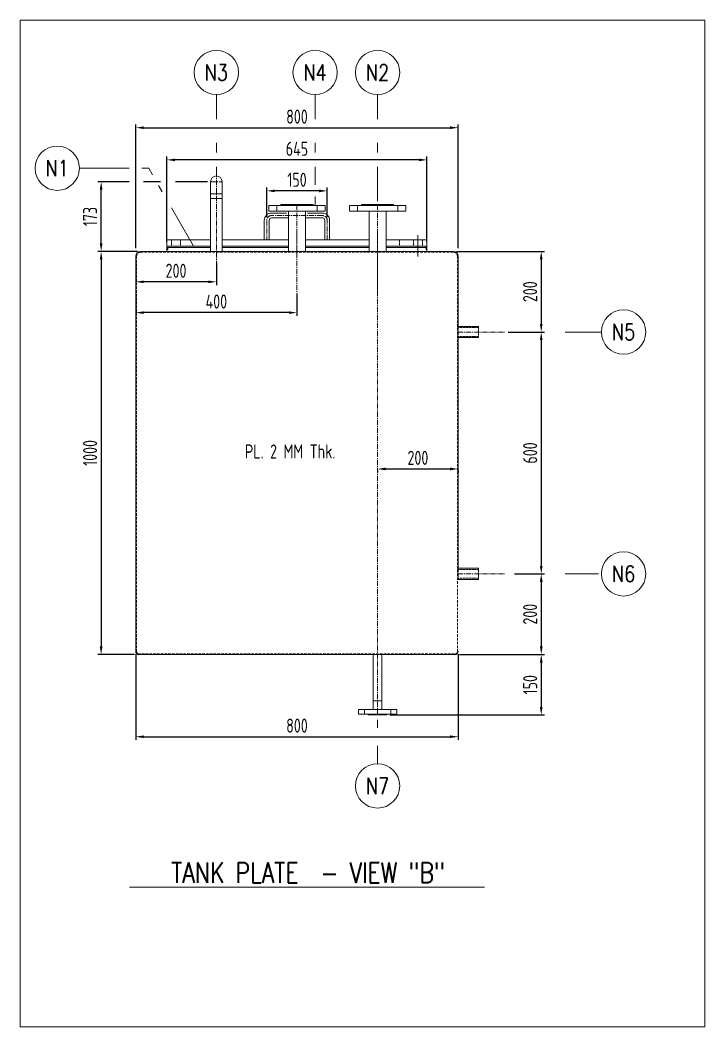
# Model space of a CAD drawing. Header units: millimetres. Extents: x 12754 to 23359, y -5760 to -2631.
# Drawn here: x 19414 to 21113, y -5760 to -3263 of the extents above; entities that cross this region are included whole.
import ezdxf
from ezdxf.enums import TextEntityAlignment as Align

# ---------------------------------------------------------------- set-up
doc = ezdxf.new("R2010")
doc.units = ezdxf.units.MM
doc.header["$LTSCALE"] = 10
for name, pattern in [('CENTER', [2, 1.25, -0.25, 0.25, -0.25]), ('DASHDOT', [25.4, 12.7, -6.35, 0, -6.35]), ('HIDDEN', [0.375, 0.25, -0.125]), ('HIDDEN2', [0.1875, 0.125, -0.0625])]:
    doc.linetypes.add(name, pattern=pattern)
doc.layers.get('0').update_dxf_attribs({"linetype": 'CONTINUOUS', "lineweight": 0})
doc.layers.get('DEFPOINTS').update_dxf_attribs({"linetype": 'CONTINUOUS', "lineweight": 0})
for name, color, linetype, lineweight in [('Ivanjktp10', 8, 'HIDDEN', 0), ('Ivanjktp3', 3, 'CONTINUOUS', 0), ('Ivanjktp6', 8, 'CENTER', 0), ('Ivanjktp9', 4, 'CONTINUOUS', 0)]:
    doc.layers.add(name, color=color, linetype=linetype, lineweight=lineweight)
doc.layers.add('Ivanjktp4', color=1, linetype='CONTINUOUS', lineweight=0, plot=False)
doc.styles.add('client', font='romans.shx', dxfattribs={"width": 0.8, "height": 3.5})
doc.styles.add('DIM', font='romans', dxfattribs={"height": 2.5})
doc.styles.get("Standard").update_dxf_attribs({"font": 'ISOCP.SHX', "width": 0.8})
doc.dimstyles.new('GEN-ISO - 20', dxfattribs={"dimscale": 10, "dimtxt": 3.5, "dimasz": 2, "dimexe": 0.8, "dimexo": 0.8, "dimgap": 1, "dimtad": 1, "dimdec": 0, "dimdsep": 46, "dimtxsty": 'Standard', "dimcen": 0, "dimclrd": 8, "dimclre": 8, "dimclrt": 2, "dimadec": 0, "dimazin": 0, "dimtp": 0.1, "dimtm": 0.1, "dimtfac": 0.71, "dimtdec": 0, "dimtmove": 0, "dimatfit": 3, "dimfxl": 10, "dimtfill": 1, "dimtzin": 0, "dimarcsym": 1})
doc.dimstyles.new('GEN-ISO - 20$0', dxfattribs={"dimscale": 10, "dimtxt": 3.5, "dimasz": 2, "dimexe": 0.8, "dimexo": 0.8, "dimgap": 1, "dimtad": 1, "dimdec": 0, "dimdsep": 46, "dimtxsty": 'Standard', "dimcen": 0, "dimclrd": 8, "dimclre": 8, "dimclrt": 2, "dimadec": 0, "dimazin": 0, "dimtp": 0.1, "dimtm": 0.1, "dimtfac": 0.71, "dimtdec": 0, "dimtmove": 0, "dimatfit": 3, "dimfxl": 1, "dimtfill": 1, "dimtzin": 0, "dimarcsym": 1})

# ---------------------------------------------------------------- blocks, each defined once
blk = doc.blocks.new('*D19')
at = {"layer": 'DEFPOINTS', "color": 0, "transparency": 16777216}
for p in [(20501, -3529.9), (19701, -3836.8), (20501, -3836.8)]:
    blk.add_point(p, dxfattribs=at)
at = {"layer": 'Ivanjktp3', "color": 3, "linetype": 'ByBlock', "lineweight": -2, "transparency": 16777216}
for p, q in [((19701, -3828.8), (19701, -3521.9)), ((19721, -3529.9), (20481, -3529.9)), ((20501, -3828.8), (20501, -3521.9))]:
    blk.add_line(p, q, dxfattribs=at)
at = {"layer": 'Ivanjktp3', "color": 3, "transparency": 16777216}
for points in [[(19721, -3526.6), (19721, -3533.2), (19701, -3529.9)], [(20481, -3526.6), (20481, -3533.2), (20501, -3529.9)]]:
    blk.add_solid(points, dxfattribs=at)
at = {"layer": 'Ivanjktp3', "color": 2, "transparency": 16777216, "insert": (20101, -3502.4), "char_height": 35, "attachment_point": 5, "bg_fill": 3, "box_fill_scale": 1.1, "bg_fill_color": 256, "bg_fill_true_color": 13158600, "bg_fill_transparency": 0}
blk.add_mtext('800', dxfattribs=at)
blk = doc.blocks.new('*D20')
at = {"layer": 'DEFPOINTS', "color": 0, "transparency": 16777216}
for p in [(19713, -3836.8), (19615.2, -4836.8), (19706.2, -4836.8)]:
    blk.add_point(p, dxfattribs=at)
at = {"layer": 'Ivanjktp3', "color": 3, "linetype": 'ByBlock', "lineweight": -2, "transparency": 16777216}
for p, q in [((19705, -3836.8), (19607.2, -3836.8)), ((19615.2, -3856.8), (19615.2, -4816.8)), ((19698.2, -4836.8), (19607.2, -4836.8))]:
    blk.add_line(p, q, dxfattribs=at)
at = {"layer": 'Ivanjktp3', "color": 3, "transparency": 16777216}
for points in [[(19611.8, -3856.8), (19618.5, -3856.8), (19615.2, -3836.8)], [(19611.8, -4816.8), (19618.5, -4816.8), (19615.2, -4836.8)]]:
    blk.add_solid(points, dxfattribs=at)
at = {"layer": 'Ivanjktp3', "color": 2, "transparency": 16777216, "insert": (19587.7, -4336.8), "char_height": 35, "attachment_point": 5, "rotation": 90, "bg_fill": 3, "box_fill_scale": 1.1, "bg_fill_color": 256, "bg_fill_true_color": 13158600, "bg_fill_transparency": 0}
blk.add_mtext('1000', dxfattribs=at)
blk = doc.blocks.new('*D21')
at = {"layer": 'DEFPOINTS', "color": 0, "transparency": 16777216}
for p in [(19778.5, -3609.7), (19778.5, -3820.8), (20423.5, -3820.8)]:
    blk.add_point(p, dxfattribs=at)
at = {"layer": 'Ivanjktp3', "color": 3, "linetype": 'ByBlock', "lineweight": -2, "transparency": 16777216}
for p, q in [((19778.5, -3812.8), (19778.5, -3601.7)), ((20403.5, -3609.7), (19798.5, -3609.7)), ((20423.5, -3812.8), (20423.5, -3601.7))]:
    blk.add_line(p, q, dxfattribs=at)
at = {"layer": 'Ivanjktp3', "color": 3, "transparency": 16777216}
for points in [[(19798.5, -3606.4), (19798.5, -3613.1), (19778.5, -3609.7)], [(20403.5, -3606.4), (20403.5, -3613.1), (20423.5, -3609.7)]]:
    blk.add_solid(points, dxfattribs=at)
at = {"layer": 'Ivanjktp3', "color": 2, "transparency": 16777216, "insert": (20101, -3582.2), "char_height": 35, "attachment_point": 5, "bg_fill": 3, "box_fill_scale": 1.1, "bg_fill_color": 256, "bg_fill_true_color": 13158600, "bg_fill_transparency": 0}
blk.add_mtext('645', dxfattribs=at)
blk = doc.blocks.new('*D22')
at = {"layer": 'DEFPOINTS', "color": 0, "transparency": 16777216}
for p in [(20026, -3686.6), (20026, -3759.8), (20176, -3759.8)]:
    blk.add_point(p, dxfattribs=at)
at = {"layer": 'Ivanjktp3', "color": 3, "linetype": 'ByBlock', "lineweight": -2, "transparency": 16777216}
for p, q in [((20026, -3751.8), (20026, -3678.6)), ((20156, -3686.6), (20046, -3686.6)), ((20176, -3751.8), (20176, -3678.6))]:
    blk.add_line(p, q, dxfattribs=at)
at = {"layer": 'Ivanjktp3', "color": 3, "transparency": 16777216}
for points in [[(20046, -3683.3), (20046, -3690), (20026, -3686.6)], [(20156, -3683.3), (20156, -3690), (20176, -3686.6)]]:
    blk.add_solid(points, dxfattribs=at)
at = {"layer": 'Ivanjktp3', "color": 2, "transparency": 16777216, "insert": (20101, -3659.1), "char_height": 35, "attachment_point": 5, "bg_fill": 3, "box_fill_scale": 1.1, "bg_fill_color": 256, "bg_fill_true_color": 13158600, "bg_fill_transparency": 0}
blk.add_mtext('150', dxfattribs=at)
blk = doc.blocks.new('nzno')
blk.add_circle((0, 0), 5.5)
at = {"color": 2, "style": 'DIM', "width": 0.8}
blk.add_attdef('NOZZLE', text='', height=4, dxfattribs=at).set_placement((0, 0), align=Align.MIDDLE)
blk = doc.blocks.new('*D30')
at = {"layer": 'DEFPOINTS', "color": 0, "transparency": 16777216}
for p in [(19701, -3856.8), (19901, -3856.8), (19701, -3912.3)]:
    blk.add_point(p, dxfattribs=at)
at = {"layer": 'Ivanjktp3', "color": 3, "linetype": 'ByBlock', "lineweight": -2, "transparency": 16777216}
for p, q in [((19701, -3864.8), (19701, -3920.3)), ((19901, -3864.8), (19901, -3920.3)), ((19881, -3912.3), (19721, -3912.3))]:
    blk.add_line(p, q, dxfattribs=at)
at = {"layer": 'Ivanjktp3', "color": 3, "transparency": 16777216}
for points in [[(19721, -3908.9), (19721, -3915.6), (19701, -3912.3)], [(19881, -3908.9), (19881, -3915.6), (19901, -3912.3)]]:
    blk.add_solid(points, dxfattribs=at)
at = {"layer": 'Ivanjktp3', "color": 2, "transparency": 16777216, "insert": (19801, -3884.8), "char_height": 35, "attachment_point": 5, "bg_fill": 3, "box_fill_scale": 1.1, "bg_fill_color": 256, "bg_fill_true_color": 13158600, "bg_fill_transparency": 0}
blk.add_mtext('200', dxfattribs=at)
blk = doc.blocks.new('*D56')
at = {"layer": 'DEFPOINTS', "color": 0, "transparency": 16777216}
for p in [(19701, -4828.1), (20501, -4828.1), (20501, -5040.7)]:
    blk.add_point(p, dxfattribs=at)
at = {"layer": 'Ivanjktp3', "color": 3, "linetype": 'ByBlock', "lineweight": -2, "transparency": 16777216}
for p, q in [((19701, -4836.1), (19701, -5048.7)), ((20501, -4836.1), (20501, -5048.7)), ((19721, -5040.7), (20481, -5040.7))]:
    blk.add_line(p, q, dxfattribs=at)
at = {"layer": 'Ivanjktp3', "color": 3, "transparency": 16777216}
for points in [[(19721, -5037.4), (19721, -5044), (19701, -5040.7)], [(20481, -5037.4), (20481, -5044), (20501, -5040.7)]]:
    blk.add_solid(points, dxfattribs=at)
at = {"layer": 'Ivanjktp3', "color": 2, "transparency": 16777216, "insert": (20101, -5013.2), "char_height": 35, "attachment_point": 5, "bg_fill": 3, "box_fill_scale": 1.1, "bg_fill_color": 256, "bg_fill_true_color": 13158600, "bg_fill_transparency": 0}
blk.add_mtext('800', dxfattribs=at)
blk = doc.blocks.new('*D59')
at = {"layer": 'DEFPOINTS', "color": 0, "transparency": 16777216}
for p in [(19701, -3933.2), (20101, -3933.2), (19701, -3988.7)]:
    blk.add_point(p, dxfattribs=at)
at = {"layer": 'Ivanjktp3', "color": 3, "linetype": 'ByBlock', "lineweight": -2, "transparency": 16777216}
for p, q in [((19701, -3941.2), (19701, -3996.7)), ((20101, -3941.2), (20101, -3996.7)), ((20081, -3988.7), (19721, -3988.7))]:
    blk.add_line(p, q, dxfattribs=at)
at = {"layer": 'Ivanjktp3', "color": 3, "transparency": 16777216}
for points in [[(19721, -3985.4), (19721, -3992), (19701, -3988.7)], [(20081, -3985.4), (20081, -3992), (20101, -3988.7)]]:
    blk.add_solid(points, dxfattribs=at)
at = {"layer": 'Ivanjktp3', "color": 2, "transparency": 16777216, "insert": (19901, -3961.2), "char_height": 35, "attachment_point": 5, "bg_fill": 3, "box_fill_scale": 1.1, "bg_fill_color": 256, "bg_fill_true_color": 13158600, "bg_fill_transparency": 0}
blk.add_mtext('400', dxfattribs=at)
blk = doc.blocks.new('*D64')
at = {"layer": 'DEFPOINTS', "color": 0, "transparency": 16777216}
for p in [(19615.2, -3663.8), (19886.8, -3663.8), (19713, -3836.8)]:
    blk.add_point(p, dxfattribs=at)
at = {"layer": 'Ivanjktp3', "color": 3, "linetype": 'ByBlock', "lineweight": -2, "transparency": 16777216}
for p, q in [((19685, -3663.8), (19607.2, -3663.8)), ((19762.7, -3663.8), (19720.1, -3663.8)), ((19878.8, -3663.8), (19799.4, -3663.8)), ((19615.2, -3816.8), (19615.2, -3683.8)), ((19705, -3836.8), (19607.2, -3836.8))]:
    blk.add_line(p, q, dxfattribs=at)
at = {"layer": 'Ivanjktp3', "color": 3, "transparency": 16777216}
for points in [[(19611.8, -3683.8), (19618.5, -3683.8), (19615.2, -3663.8)], [(19611.8, -3816.8), (19618.5, -3816.8), (19615.2, -3836.8)]]:
    blk.add_solid(points, dxfattribs=at)
at = {"layer": 'Ivanjktp3', "color": 2, "transparency": 16777216, "insert": (19587.7, -3750.3), "char_height": 35, "attachment_point": 5, "rotation": 90, "bg_fill": 3, "box_fill_scale": 1.1, "bg_fill_color": 256, "bg_fill_true_color": 13158600, "bg_fill_transparency": 0}
blk.add_mtext('173', dxfattribs=at)
blk = doc.blocks.new('*D86')
at = {"layer": 'DEFPOINTS', "color": 0, "transparency": 16777216}
for p in [(20617, -4036.8), (20633, -4636.8), (20707, -4636.8)]:
    blk.add_point(p, dxfattribs=at)
at = {"layer": 'Ivanjktp3', "color": 3, "linetype": 'ByBlock', "lineweight": -2, "transparency": 16777216}
for p, q in [((20625, -4036.8), (20715, -4036.8)), ((20707, -4056.8), (20707, -4616.8)), ((20641, -4636.8), (20715, -4636.8))]:
    blk.add_line(p, q, dxfattribs=at)
at = {"layer": 'Ivanjktp3', "color": 3, "transparency": 16777216}
for points in [[(20703.6, -4056.8), (20710.3, -4056.8), (20707, -4036.8)], [(20703.6, -4616.8), (20710.3, -4616.8), (20707, -4636.8)]]:
    blk.add_solid(points, dxfattribs=at)
at = {"layer": 'Ivanjktp3', "color": 2, "transparency": 16777216, "insert": (20679.5, -4336.8), "char_height": 35, "attachment_point": 5, "rotation": 90, "bg_fill": 3, "box_fill_scale": 1.1, "bg_fill_color": 256, "bg_fill_true_color": 13158600, "bg_fill_transparency": 0}
blk.add_mtext('600', dxfattribs=at)
blk = doc.blocks.new('*D87')
at = {"layer": 'DEFPOINTS', "color": 0, "transparency": 16777216}
for p in [(20633, -4636.8), (20495.9, -4836.8), (20707, -4836.8)]:
    blk.add_point(p, dxfattribs=at)
at = {"layer": 'Ivanjktp3', "color": 3, "linetype": 'ByBlock', "lineweight": -2, "transparency": 16777216}
for p, q in [((20641, -4636.8), (20715, -4636.8)), ((20707, -4656.8), (20707, -4816.8)), ((20503.9, -4836.8), (20715, -4836.8))]:
    blk.add_line(p, q, dxfattribs=at)
at = {"layer": 'Ivanjktp3', "color": 3, "transparency": 16777216}
for points in [[(20703.6, -4656.8), (20710.3, -4656.8), (20707, -4636.8)], [(20703.6, -4816.8), (20710.3, -4816.8), (20707, -4836.8)]]:
    blk.add_solid(points, dxfattribs=at)
at = {"layer": 'Ivanjktp3', "color": 2, "transparency": 16777216, "insert": (20679.4, -4736.8), "char_height": 35, "attachment_point": 5, "rotation": 90, "bg_fill": 3, "box_fill_scale": 1.1, "bg_fill_color": 256, "bg_fill_true_color": 13158600, "bg_fill_transparency": 0}
blk.add_mtext('200', dxfattribs=at)
blk = doc.blocks.new('*D95')
at = {"layer": 'DEFPOINTS', "color": 0, "transparency": 16777216}
for p in [(20489, -3836.8), (20617, -4036.8), (20707, -4036.8)]:
    blk.add_point(p, dxfattribs=at)
at = {"layer": 'Ivanjktp3', "color": 3, "linetype": 'ByBlock', "lineweight": -2, "transparency": 16777216}
for p, q in [((20497, -3836.8), (20715, -3836.8)), ((20707, -3856.8), (20707, -4016.8)), ((20625, -4036.8), (20715, -4036.8))]:
    blk.add_line(p, q, dxfattribs=at)
at = {"layer": 'Ivanjktp3', "color": 3, "transparency": 16777216}
for points in [[(20703.6, -3856.8), (20710.3, -3856.8), (20707, -3836.8)], [(20703.6, -4016.8), (20710.3, -4016.8), (20707, -4036.8)]]:
    blk.add_solid(points, dxfattribs=at)
at = {"layer": 'Ivanjktp3', "color": 2, "transparency": 16777216, "insert": (20679.4, -3936.8), "char_height": 35, "attachment_point": 5, "rotation": 90, "bg_fill": 3, "box_fill_scale": 1.1, "bg_fill_color": 256, "bg_fill_true_color": 13158600, "bg_fill_transparency": 0}
blk.add_mtext('200', dxfattribs=at)
blk = doc.blocks.new('*D134')
at = {"layer": 'DEFPOINTS', "color": 0, "transparency": 16777216}
for p in [(20503.9, -4836.8), (20323.5, -4986.8), (20707, -4986.8)]:
    blk.add_point(p, dxfattribs=at)
at = {"layer": 'Ivanjktp3', "color": 3, "linetype": 'ByBlock', "lineweight": -2, "transparency": 16777216}
for p, q in [((20511.9, -4836.8), (20715, -4836.8)), ((20707, -4856.8), (20707, -4966.8)), ((20331.5, -4986.8), (20715, -4986.8))]:
    blk.add_line(p, q, dxfattribs=at)
at = {"layer": 'Ivanjktp3', "color": 3, "transparency": 16777216}
for points in [[(20703.6, -4856.8), (20710.3, -4856.8), (20707, -4836.8)], [(20703.6, -4966.8), (20710.3, -4966.8), (20707, -4986.8)]]:
    blk.add_solid(points, dxfattribs=at)
at = {"layer": 'Ivanjktp3', "color": 2, "transparency": 16777216, "insert": (20679.5, -4911.8), "char_height": 35, "attachment_point": 5, "rotation": 90, "bg_fill": 3, "box_fill_scale": 1.1, "bg_fill_color": 256, "bg_fill_true_color": 13158600, "bg_fill_transparency": 0}
blk.add_mtext('150', dxfattribs=at)
blk = doc.blocks.new('*D138')
at = {"layer": 'DEFPOINTS', "color": 0, "transparency": 16777216}
for p in [(20301, -4372), (20501, -4372), (20501, -4376.5)]:
    blk.add_point(p, dxfattribs=at)
at = {"layer": 'Ivanjktp3', "color": 3, "linetype": 'ByBlock', "lineweight": -2, "transparency": 16777216}
for p, q in [((20301, -4380), (20301, -4384.5)), ((20321, -4376.5), (20481, -4376.5)), ((20501, -4380), (20501, -4384.5))]:
    blk.add_line(p, q, dxfattribs=at)
at = {"layer": 'Ivanjktp3', "color": 3, "transparency": 16777216}
for points in [[(20321, -4373.1), (20321, -4379.8), (20301, -4376.5)], [(20481, -4373.1), (20481, -4379.8), (20501, -4376.5)]]:
    blk.add_solid(points, dxfattribs=at)
at = {"layer": 'Ivanjktp3', "color": 2, "transparency": 16777216, "insert": (20401, -4348.9), "char_height": 35, "attachment_point": 5, "bg_fill": 3, "box_fill_scale": 1.1, "bg_fill_color": 256, "bg_fill_true_color": 13158600, "bg_fill_transparency": 0}
blk.add_mtext('200', dxfattribs=at)

msp = doc.modelspace()

# ---------------------------------------------------------------- linework, layer by layer
for p, q in [((19561.3, -3630.5), (19685, -3630.5)), ((19685.3, -5414.1), (20566.5, -5414.1))]:
    msp.add_line(p, q)
at = {"color": 4}
for p, q in [((19915.3, -3693.8), (19886.8, -3693.8)), ((19915.3, -3705.7), (19886.8, -3705.7)), ((19713, -3836.8), (20489, -3836.8)), ((19701, -3848.8), (19701, -4828.1)), ((20501, -3848.8), (20501, -4022.9)), ((20501, -4022.9), (20551, -4022.9)), ((20501, -4050.6), (20551, -4050.6)), ((20501, -4050.6), (20501, -4622.9)), ((20501, -4622.9), (20551, -4622.9)), ((20501, -4650.6), (20551, -4650.6))]:
    msp.add_line(p, q, dxfattribs=at)
at = {"color": 8, "linetype": 'HIDDEN2', "ltscale": 5}
for p, q in [((19713, -3838.8), (20489, -3838.8)), ((19703, -3848.8), (19703, -4828.1)), ((20499, -3848.8), (20499, -4828.1))]:
    msp.add_line(p, q, dxfattribs=at)
at = {"color": 7, "linetype": 'Continuous'}
for p, q in [((20856.3, -4036.8), (20766.2, -4036.8)), ((20849, -4636.8), (20766.2, -4636.8)), ((20301, -5063.1), (20301, -5107.8))]:
    msp.add_line(p, q, dxfattribs=at)
at = {"color": 4}
for centre, start, end in [((19713, -3848.8), 90, 180), ((20489, -3848.8), 0, 90)]:
    msp.add_arc(centre, 12, start, end, dxfattribs=at)
at = {"color": 8, "linetype": 'HIDDEN2', "ltscale": 5}
for centre, radius, start, end in [((19713, -3848.8), 10, 90, 180), ((20489, -3848.8), 10, 0, 90), ((20491, -4828.1), 8, 280.9948, 0)]:
    msp.add_arc(centre, radius, start, end, dxfattribs=at)
at = {"color": 4, "linetype": 'Continuous'}
msp.add_arc((20491, -4828.1), 10, 280.9948, 0, dxfattribs=at)
at = {"layer": 'Ivanjktp10'}
for p, q in [((20501, -4025.9), (20551, -4025.9)), ((20551, -4022.9), (20551, -4050.6)), ((20501, -4050.6), (20499, -4050.6)), ((20501, -4047.6), (20551, -4047.6)), ((20501, -4622.9), (20499, -4622.9)), ((20501, -4625.9), (20551, -4625.9)), ((20551, -4622.9), (20551, -4650.6)), ((20501, -4647.6), (20551, -4647.6))]:
    msp.add_line(p, q, dxfattribs=at)
at = {"layer": 'Ivanjktp6'}
for p, q in [((20501, -4036.8), (20617, -4036.8)), ((20501, -4636.8), (20617, -4636.8))]:
    msp.add_line(p, q, dxfattribs=at)

# ---------------------------------------------------------------- block references
ref = msp.add_blockref('nzno', (19901, -3392.9), dxfattribs=dict(xscale=-10, yscale=10, zscale=10, rotation=180))
ref.add_attrib('NOZZLE', 'N3', dxfattribs={"color": 2, "height": 40, "style": 'DIM', "width": 0.8}).set_placement((19901, -3392.9), align=Align.MIDDLE)
ref = msp.add_blockref('nzno', (20146, -3392.9), dxfattribs=dict(xscale=-10, yscale=10, zscale=10, rotation=180))
ref.add_attrib('NOZZLE', 'N4', dxfattribs={"color": 2, "height": 40, "style": 'DIM', "width": 0.8}).set_placement((20146, -3392.9), align=Align.MIDDLE)
at = {"xscale": 10, "yscale": 10, "zscale": 10}
for p, values in [((20301, -3392.9), {'NOZZLE': 'N2'}), ((20911.3, -4036.8), {'NOZZLE': 'N5'}), ((20911.3, -4636.8), {'NOZZLE': 'N6'})]:
    msp.add_blockref('nzno', p, dxfattribs=at).add_auto_attribs(values)
ref = msp.add_blockref('nzno', (19506.3, -3630.5), dxfattribs=dict(xscale=-10, yscale=10, zscale=10, rotation=180))
ref.add_attrib('NOZZLE', 'N1', dxfattribs={"color": 2, "height": 40, "style": 'DIM', "width": 0.8}).set_placement((19506.3, -3630.5), align=Align.MIDDLE)
ref = msp.add_blockref('nzno', (20301, -5162.8), dxfattribs=dict(xscale=-10, yscale=10, zscale=10, rotation=180))
ref.add_attrib('NOZZLE', 'N7', dxfattribs={"color": 2, "height": 40, "style": 'DIM', "width": 0.8}).set_placement((20301, -5162.8), align=Align.MIDDLE)

# ---------------------------------------------------------------- texts
at = {"width": 0.8}
msp.add_text('PL. 2 MM Thk.', height=35, dxfattribs=at).set_placement((20084.2, -4333.1), align=Align.MIDDLE_CENTER)
at = {"color": 7, "linetype": 'DASHDOT', "ltscale": 0.25, "style": 'client', "width": 0.8}
msp.add_text('TANK PLATE  - VIEW "B"', height=50, dxfattribs=at).set_placement((20128.5, -5402.8), align=Align.CENTER)

# ---------------------------------------------------------------- next in the draw order: dimensions: what is measured, and where the dimension line sits
at = {"layer": 'Ivanjktp3'}
dim = msp.add_linear_dim(base=(20501, -3529.9), p1=(19701, -3836.8), p2=(20501, -3836.8), dimstyle='GEN-ISO - 20$0', override={"dimclrd": 3, "dimclre": 3, "dimfxl": 10}, dxfattribs=at)
dim.commit()
dim.dimension.update_dxf_attribs({"geometry": '*D19', "text_midpoint": (20101, -3502.4)})
dim = msp.add_linear_dim(base=(20707, -4636.8), p1=(20617, -4036.8), p2=(20633, -4636.8), angle=90, dimstyle='GEN-ISO - 20$0', override={"dimclrd": 3, "dimclre": 3, "dimfxl": 10}, dxfattribs=at)
dim.commit()
dim.dimension.update_dxf_attribs({"geometry": '*D86', "text_midpoint": (20679.5, -4336.8)})

# ---------------------------------------------------------------- next in the draw order: linework, layer by layer
for p, q in [((19901, -3447.9), (19901, -3508.6)), ((20146, -3447.9), (20146, -3508.6)), ((20301, -3447.9), (20301, -3508.6)), ((19716.3, -3630.5), (19733.1, -3630.5)), ((19733.1, -3630.5), (19742.5, -3646.8))]:
    msp.add_line(p, q)
at = {"color": 252}
for points in [[(20074.9, -3741.8), (20038, -3741.8, 0.414214), (20020, -3759.8), (20020, -3807.8)], [(20182, -3807.8), (20182, -3759.8, 0.414214), (20164, -3741.8), (20127.1, -3741.8)], [(20079.4, -3753.8), (20038, -3753.8, 0.414214), (20032, -3759.8), (20032, -3807.8)], [(20170, -3807.8), (20170, -3759.8, 0.414214), (20164, -3753.8), (20122.6, -3753.8)]]:
    msp.add_lwpolyline(points, format="xyb", dxfattribs=at)
at = {"layer": 'Ivanjktp6', "color": 8}
msp.add_line((20101, -3720.8), (20101, -3938.9), dxfattribs=at)
msp.add_lwpolyline([(20176, -3807.8), (20176, -3759.8, 0.414214), (20164, -3747.8), (20038, -3747.8, 0.414214), (20026, -3759.8), (20026, -3807.8)], format="xyb", dxfattribs=at)

# ---------------------------------------------------------------- next in the draw order: dimensions: what is measured, and where the dimension line sits
at = {"layer": 'Ivanjktp3'}
for base, p1, p2, picture, middle in [((19615.2, -4836.8), (19713, -3836.8), (19706.2, -4836.8), '*D20', (19587.7, -4336.8)), ((20707, -4036.8), (20489, -3836.8), (20617, -4036.8), '*D95', (20679.4, -3936.8))]:
    dim = msp.add_linear_dim(base=base, p1=p1, p2=p2, angle=90, dimstyle='GEN-ISO - 20$0', override={"dimclrd": 3, "dimclre": 3, "dimfxl": 10}, dxfattribs=at)
    dim.commit()
    dim.dimension.update_dxf_attribs({"geometry": picture, "text_midpoint": middle})

# ---------------------------------------------------------------- next in the draw order: linework, layer by layer
at = {"color": 8, "linetype": 'HIDDEN2', "ltscale": 5}
msp.add_line((19706.7, -4834.8), (20495.3, -4834.8), dxfattribs=at)
at = {"color": 4, "linetype": 'Continuous'}
msp.add_arc((19711, -4828.1), 10, 180, 259.0052, dxfattribs=at)
at = {"color": 8, "linetype": 'HIDDEN2', "ltscale": 5}
msp.add_arc((19711, -4828.1), 8, 180, 259.0052, dxfattribs=at)
at = {"layer": 'Ivanjktp10'}
for p, q in [((20501, -4022.9), (20499, -4022.9)), ((20501, -4025.9), (20499, -4025.9)), ((20501, -4022.9), (20501, -4050.6)), ((20501, -4047.6), (20499, -4047.6))]:
    msp.add_line(p, q, dxfattribs=at)
at = {"layer": 'Ivanjktp9', "linetype": 'Continuous'}
msp.add_line((19706.2, -4836.8), (20495.9, -4836.8), dxfattribs=at)

# ---------------------------------------------------------------- next in the draw order: dimensions: what is measured, and where the dimension line sits
at = {"layer": 'Ivanjktp3'}
for base, p1, p2, picture, middle in [((19778.5, -3609.7), (20423.5, -3820.8), (19778.5, -3820.8), '*D21', (20101, -3582.2)), ((19701, -3912.3), (19901, -3856.8), (19701, -3856.8), '*D30', (19801, -3884.8)), ((19701, -3988.7), (20101, -3933.2), (19701, -3933.2), '*D59', (19901, -3961.2))]:
    dim = msp.add_linear_dim(base=base, p1=p1, p2=p2, dimstyle='GEN-ISO - 20$0', override={"dimclrd": 3, "dimclre": 3, "dimfxl": 10}, dxfattribs=at)
    dim.commit()
    dim.dimension.update_dxf_attribs({"geometry": picture, "text_midpoint": middle})

# ---------------------------------------------------------------- next in the draw order: linework, layer by layer
for p, q in [((19901, -3567.3), (19901, -3591.2)), ((20146, -3567.3), (20146, -3591.2)), ((20301, -3567.3), (20301, -3591.2)), ((19901, -3627), (19901, -3649.6)), ((20301, -3627), (20301, -3712.1)), ((19757.8, -3673.4), (19766.7, -3688.8)), ((19789.6, -3728.5), (19843.5, -3821.8)), ((19778.5, -3807.8), (19778.5, -3823.8))]:
    msp.add_line(p, q)
at = {"color": 4}
for p, q in [((19886.8, -3663.8), (19886.8, -3836.8)), ((19915.3, -3836.8), (19915.3, -3663.8)), ((20262, -3720.8), (20260, -3722.8)), ((20262, -3720.8), (20340, -3720.8)), ((20340, -3720.8), (20342, -3722.8)), ((20231, -3722.8), (20351, -3722.8)), ((20231, -3722.8), (20231, -3736.8)), ((20231, -3736.8), (20351, -3736.8)), ((20251, -3722.8), (20251, -3736.8)), ((20279.8, -3736.8), (20279.8, -3836.8)), ((20322.2, -3736.8), (20322.2, -3836.8)), ((20333.2, -3736.8), (20371, -3736.8)), ((20371, -3722.8), (20342, -3722.8)), ((20351, -3722.8), (20351, -3736.8)), ((20371, -3722.8), (20371, -3736.8)), ((19778.5, -3807.8), (19778.5, -3836.8)), ((19886.8, -3807.8), (19778.5, -3807.8)), ((20079.8, -3807.8), (19915.3, -3807.8)), ((20279.8, -3807.8), (20122.2, -3807.8)), ((20423.5, -3807.8), (20322.2, -3807.8)), ((20423.5, -3807.8), (20423.5, -3836.8)), ((19886.8, -3823.8), (19778.5, -3823.8)), ((19886.8, -3826.8), (19778.5, -3826.8)), ((20079.8, -3823.8), (19915.3, -3823.8)), ((20079.8, -3826.8), (19915.3, -3826.8)), ((20279.8, -3823.8), (20122.2, -3823.8)), ((20279.8, -3826.8), (20122.2, -3826.8)), ((20423.5, -3823.8), (20322.2, -3823.8)), ((20423.5, -3826.8), (20322.2, -3826.8))]:
    msp.add_line(p, q, dxfattribs=at)
at = {"color": 6}
msp.add_line((20401, -3796.5), (20401, -3849.8), dxfattribs=at)
at = {"color": 8, "linetype": 'HIDDEN2', "ltscale": 5}
for p, q in [((19780.5, -3826.8), (19780.5, -3838.8)), ((20421.5, -3826.8), (20421.5, -3838.8))]:
    msp.add_line(p, q, dxfattribs=at)
at = {"color": 4}
msp.add_arc((19901, -3663.8), 14.2, 0, 180, dxfattribs=at)
at = {"layer": 'Ivanjktp10'}
for p, q in [((19790, -3807.8), (19790, -3823.8)), ((19812, -3807.8), (19812, -3823.8)), ((20355, -3807.8), (20355, -3823.8)), ((20390, -3807.8), (20390, -3823.8)), ((20412, -3807.8), (20412, -3823.8))]:
    msp.add_line(p, q, dxfattribs=at)
at = {"layer": 'Ivanjktp6', "color": 8}
for p, q in [((19901, -3912.3), (19901, -3649.6)), ((20301, -3720.8), (20301, -3938.9))]:
    msp.add_line(p, q, dxfattribs=at)
at = {"layer": 'Ivanjktp6'}
for p, q in [((20101, -3784.4), (20101, -3852.5)), ((20301, -3784.4), (20301, -3852.5))]:
    msp.add_line(p, q, dxfattribs=at)

# ---------------------------------------------------------------- next in the draw order: dimensions: what is measured, and where the dimension line sits
at = {"layer": 'Ivanjktp3'}
for base, p1, p2, picture, middle in [((20026, -3686.6), (20176, -3759.8), (20026, -3759.8), '*D22', (20101, -3659.1)), ((20501, -5040.7), (19701, -4828.1), (20501, -4828.1), '*D56', (20101, -5013.2))]:
    dim = msp.add_linear_dim(base=base, p1=p1, p2=p2, dimstyle='GEN-ISO - 20$0', override={"dimclrd": 3, "dimclre": 3, "dimfxl": 10}, dxfattribs=at)
    dim.commit()
    dim.dimension.update_dxf_attribs({"geometry": picture, "text_midpoint": middle})

# ---------------------------------------------------------------- next in the draw order: linework, layer by layer
for p, q in [((20146, -3627), (20146, -3671.4)), ((20146, -3700.9), (20146, -3722.8))]:
    msp.add_line(p, q)
at = {"color": 4}
for p, q in [((20062, -3720.8), (20060, -3722.8)), ((20062, -3720.8), (20140, -3720.8)), ((20140, -3720.8), (20142, -3722.8)), ((20031, -3722.8), (20151, -3722.8)), ((20031, -3722.8), (20031, -3736.8)), ((20031, -3736.8), (20151, -3736.8)), ((20051, -3722.8), (20051, -3736.8)), ((20079.8, -3736.8), (20079.8, -3836.8)), ((20122.2, -3736.8), (20122.2, -3836.8)), ((20133.2, -3736.8), (20171, -3736.8)), ((20171, -3722.8), (20142, -3722.8)), ((20151, -3722.8), (20151, -3736.8)), ((20171, -3722.8), (20171, -3736.8))]:
    msp.add_line(p, q, dxfattribs=at)
at = {"color": 252, "linetype": 'Continuous'}
msp.add_line((20311.7, -4951.8), (20290.4, -4951.8), dxfattribs=at)
at = {"color": 7, "linetype": 'Continuous'}
msp.add_line((20301, -4998.4), (20301, -5018.7), dxfattribs=at)
at = {"layer": 'Ivanjktp6', "color": 252}
msp.add_line((20301, -4986.8), (20301, -3838.8), dxfattribs=at)
at = {"layer": 'Ivanjktp9', "linetype": 'Continuous'}
for p, q in [((20290.4, -4972.8), (20290.4, -4836.8)), ((20311.7, -4972.8), (20311.7, -4836.8)), ((20348.5, -4972.8), (20253.5, -4972.8)), ((20253.5, -4984.8), (20253.5, -4972.8)), ((20253.5, -4984.8), (20276.5, -4984.8)), ((20268.5, -4984.8), (20268.5, -4972.8)), ((20278.5, -4986.8), (20276.5, -4984.8)), ((20325.5, -4984.8), (20276.5, -4984.8)), ((20323.5, -4986.8), (20278.5, -4986.8)), ((20323.5, -4986.8), (20325.5, -4984.8)), ((20348.5, -4984.8), (20325.5, -4984.8)), ((20333.5, -4984.8), (20333.5, -4972.8)), ((20348.5, -4984.8), (20348.5, -4972.8))]:
    msp.add_line(p, q, dxfattribs=at)

# ---------------------------------------------------------------- next in the draw order: dimensions: what is measured, and where the dimension line sits
at = {"layer": 'Ivanjktp3'}
for base, p1, p2, angle, dimstyle, override, picture, middle in [((19615.2, -3663.8), (19713, -3836.8), (19886.8, -3663.8), 270, 'GEN-ISO - 20', {"dimclrd": 3, "dimclre": 3}, '*D64', (19587.7, -3750.3)), ((20707, -4836.8), (20633, -4636.8), (20495.9, -4836.8), 90, 'GEN-ISO - 20$0', {"dimclrd": 3, "dimclre": 3, "dimfxl": 10}, '*D87', (20679.4, -4736.8))]:
    dim = msp.add_linear_dim(base=base, p1=p1, p2=p2, angle=angle, dimstyle=dimstyle, override=override, dxfattribs=at)
    dim.commit()
    dim.dimension.update_dxf_attribs({"geometry": picture, "text_midpoint": middle})

# ---------------------------------------------------------------- next in the draw order: linework, layer by layer
at = {"layer": 'Ivanjktp10'}
for p, q in [((20501, -4625.9), (20499, -4625.9)), ((20501, -4622.9), (20501, -4650.6)), ((20501, -4647.6), (20499, -4647.6)), ((20501, -4650.6), (20499, -4650.6))]:
    msp.add_line(p, q, dxfattribs=at)
at = {"layer": 'Ivanjktp4'}
msp.add_lwpolyline([(19414.2, -3263.1), (21112.9, -3263.1), (21112.9, -5760.5), (19414.2, -5760.5)], close=True, dxfattribs=at)
at = {"layer": 'Ivanjktp6', "color": 8}
msp.add_line((19886.8, -3663.8), (19915.3, -3663.8), dxfattribs=at)

# ---------------------------------------------------------------- next in the draw order: dimensions: what is measured, and where the dimension line sits
at = {"layer": 'Ivanjktp3'}
for base, p1, p2, angle, picture, middle in [((20501, -4376.5), (20301, -4372), (20501, -4372), 0, '*D138', (20401, -4348.9)), ((20707, -4986.8), (20503.9, -4836.8), (20323.5, -4986.8), 90, '*D134', (20679.5, -4911.8))]:
    dim = msp.add_linear_dim(base=base, p1=p1, p2=p2, angle=angle, dimstyle='GEN-ISO - 20$0', override={"dimclrd": 3, "dimclre": 3, "dimfxl": 10}, dxfattribs=at)
    dim.commit()
    dim.dimension.update_dxf_attribs({"geometry": picture, "text_midpoint": middle})

doc.saveas('drawing.dxf')
